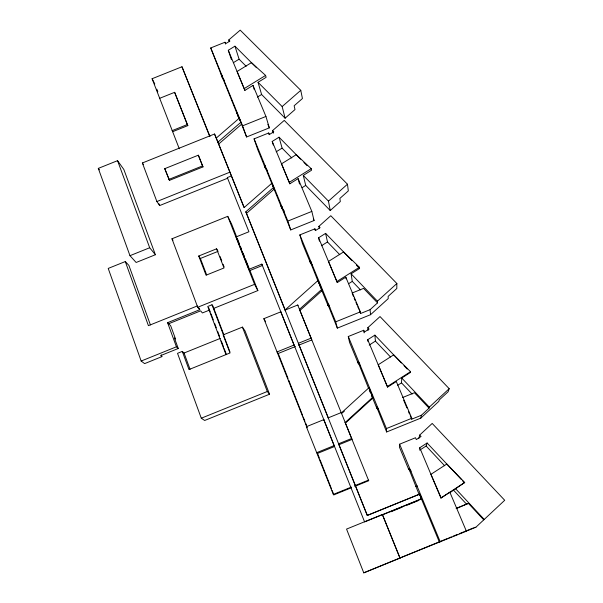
<?xml version="1.0" encoding="UTF-8"?>
<svg xmlns="http://www.w3.org/2000/svg" width="603" height="603" viewBox="0 0 603 603"><rect width="100%" height="100%" fill="white"/><g stroke="black" fill="none" stroke-linecap="round" stroke-linejoin="round"><path stroke-width="0.9" d="M319.251 228.138L318.844 226.389L330.791 215.731L396.864 283.508L396.804 288.505L388.151 296.367L388.204 298.643L370.566 314.691L337.341 328.122L327.414 303.301L329.291 305.344M412.128 394.076L401.508 382.852L401.741 378.036L410.447 372.45L410.522 371.682L393.691 354.865L378.209 364.77L387.578 387.118L396.299 381.526L411.811 418.271L411.683 419.191L421.414 415.248L429.057 408.141L429.313 407.138L449.19 388.679L380.026 316.575L367.807 327.708L368.116 330.346M461.25 479.408L427.112 442.994L419.741 447.765L440.906 498.04L449.861 492.214L466.398 531.205L465.863 531.318L475.88 527.241L504.703 500.271L432.193 423.434L419.696 435.072L421.045 436.519L416.296 439.587L415.52 437.74L399.616 444.192L399.442 447.162L408.593 469.179L410.417 471.214M408.593 469.179L408.736 468.441L411.186 471.177M378.443 408.811L376.574 406.739L386.636 431.974L420.811 418.113L421.414 415.248M418.942 438.306L419.696 435.072M419.364 449.197L419.741 447.765M419.696 450.17L426.14 446.001L427.112 442.994M449.19 388.679L448.104 391.769L439.255 399.977L438.833 401.357L420.811 418.113M419.394 495.153L408.736 468.441M298.779 345.165L311.811 339.904L297.731 305.005L285.091 310.108L367.272 515.429L419.665 494.128L421.587 498.741L421.18 499.442L420.464 497.724M440.906 498.04L464.709 482.46L446.823 464.009L430.926 474.327L441.125 497.814M449.763 492.802L464.709 482.46M372.82 397.196L345.202 422.499L345.436 423.118L372.925 397.942L368.915 387.774L341.351 412.972L341.2 412.595L328.198 417.864L328.379 418.226M342.293 413.01L344.351 411.125M370.069 309.671L377.546 302.872L377.433 301.168L351.104 273.822L359.592 268.456L359.441 267.265L343.582 251.926L328.484 261.446L337.296 282.551L345.798 277.176L360.383 311.857L360.609 313.492L370.069 309.671L370.566 314.691M377.433 301.168L396.864 283.508M321.806 289.304L299.465 309.316L299.917 310.462L322.153 290.54L318.143 280.418L285.076 309.98L245.805 211.819L273.634 187.405L271.908 183.206L244.109 207.568L214.54 134.002L142.376 162.976L156.878 201.53L159.644 205.563L227.617 178.232L227.323 177.576L231.446 175.925M282.204 206.874L280.945 205.525L290.729 229.947L314.057 220.54L311.834 211.412L298.108 178.624L289.817 183.794L281.518 163.835L296.239 154.677L311.216 168.667L311.555 170.234L303.279 175.398L305.713 185.415L330.233 210.53L340.333 201.523L339.858 198.447L348.323 190.91L347.471 184.217L284.254 120.404L272.564 130.617L273.31 133.173M330.233 210.53L328.462 201.131L347.471 184.217M284.902 309.377L246.499 213.387L274.192 189.086L273.634 187.405M244.109 207.424L216.296 138.049L239.21 118.248L246.597 136.979L269.322 127.859L265.938 116.454L252.989 85.407L244.901 90.39L237.077 71.478L251.443 62.652L265.599 75.42L266.119 77.327L258.039 82.302L261.596 94.49L285.106 118.203L295.003 109.558L294.143 105.766L302.435 98.53L300.769 90.322L240.198 30.15L228.756 39.964L229.321 41.713M285.106 118.203L282.159 106.55L300.769 90.322M363.767 572.85L400 558.092L382.392 514.51L346.552 529.087L363.767 572.85L447.049 538.667M217.924 142.135L240.861 122.288M218.731 143.989L241.562 124.233M387.548 386.417L410.522 371.682M397.731 385.272L401.508 382.852M367.913 341.388L367.702 339.715L374.885 335.14L401.425 362.983M369.209 345.059L375.413 341.102L374.885 335.14M337.054 281.413L359.441 267.265M348.594 283.719L352.28 281.39L351.104 273.822M319.432 241.17L318.603 237.778L325.612 233.376L351.903 260.519M321.422 245.768L327.474 241.961L325.612 233.376M302.118 187.661L305.713 185.415M289.38 182.279L311.216 168.667M273.287 145.044L272.209 141.441L279.038 137.205L300.709 159.215M276.182 151.798L282.098 148.127L279.038 137.205M244.298 88.535L265.599 75.42M257.383 97.091L261.596 94.49M231.439 59.72L228.288 50.26L234.959 46.175L256.546 67.755M233.308 62.712L239.082 59.177L234.959 46.175M456.448 508.517L468.388 503.369L483.704 519.801M367.272 515.429L419.665 494.128M421.587 498.741L364.604 521.912L261.83 264.129L248.986 269.307L236.195 236.881L248.926 231.756L227.323 177.576M400 558.092L382.498 514.826L421.444 498.99M390.819 511.789L402.095 507.206M407.304 505.088L418.58 500.505M456.124 508.359L468.388 503.369M448.79 537.959L451.398 536.896M453.139 536.188L457.496 534.416M459.237 533.708L473.167 528.04M399.94 557.986L466.398 531.205M201.289 418.211L267.31 391.498L269.533 394.226L204.673 420.472L201.289 418.211L177.523 353.32L182.294 351.398L184.058 353.026L190.058 369.33M351.27 487.789L333.851 494.859L333.331 494.407L306.354 426.713L323.781 419.658L323.977 420.012M402.548 397.55L414.457 392.726L429.057 408.141M316.583 452.71L334.122 445.594L334.59 446.386M341.2 412.595L351.662 438.479L338.569 443.793L367.4 515.595M317.246 453.516L334.635 446.469M338.984 444.705L352.024 439.414L351.662 438.479M386.636 431.974L386.433 428.567L411.811 418.271M333.331 494.407L351.33 487.096M354.76 485.701L368.478 480.131L368.697 480.712L354.76 486.372M415.829 486.568L417.359 485.95M155.393 254.73L136.135 262.478L129.977 255.68L98.297 168.395L117.547 160.669L123.841 169.473L155.393 254.73L149.695 247.75L117.547 160.669M198.734 256.011L216.575 248.828L218.075 251.345L200.384 258.476L198.734 256.011L206.068 275.202L223.999 267.973L216.575 248.828M290.729 229.947L287.85 221.075L311.834 211.412M312.362 265.094L310.53 263.112L302.412 243.431L299.849 234.899L314.879 228.846L315.565 230.489L320.072 227.655L318.844 226.389M248.986 269.307L249.672 270.626L262.456 265.471L261.83 264.129M197.309 305.94L148.421 325.665L125.281 261.559L108.216 268.425L141.155 361.046L144.637 363.609L161.89 356.644L161.25 354.888M236.783 237.175L231.605 224.045L227.73 216.341L171.961 238.788L197.731 307.259L254.556 284.345L257.858 290.578L213.658 308.412M161.89 356.644L160.632 355.612L178.262 348.496L176.423 346.808L167.581 322.68L199.736 309.708L199.118 308.065M223.894 334.906L212.859 305.925L211.992 304.764L207.749 306.482L225.967 354.526M168.659 323.751L200.663 310.846L202.389 312.957L209.324 310.161M141.155 361.046L176.423 346.808M269.533 394.226L245.037 330.911L242.421 327.112L223.148 334.899L230.022 352.974L188.973 369.564L182.294 351.398M306.354 426.713L307.108 427.746L263.865 318.678L280.802 311.841L281.111 312.482M184.058 353.026L220.306 338.389M352.024 293.058L363.594 288.385L377.546 302.872M337.341 328.122L335.72 321.829L360.383 311.857M276.958 351.964L294.038 345.052L294.799 346.589M311.118 338.147L298.372 343.303L328.356 417.992M277.938 353.599L295.312 346.574M359.991 365.23L358.174 363.225L349.559 342.421L348.285 336.512L363.737 330.263L364.468 332.004L369.096 329.057L367.807 327.708M159.569 98.357L174.636 92.319L187.827 125.605L172.654 131.695L152.092 78.729L181.978 66.76L209.927 136.346M172.104 130.655L187.314 124.55L187.827 125.605M246.597 136.979L242.594 125.831L265.938 116.454M164.77 168.667L198.304 155.197L198.802 156.192L203.007 166.888L169.458 180.365L164.77 168.667L169.458 180.365M267.287 170.34L265.448 168.373L257.783 149.717L254.074 138.863L268.689 132.992L269.337 134.544L273.747 131.816L272.564 130.617M168.878 179.423L202.518 165.908L203.007 166.888M156.878 201.53L229.818 172.209M129.977 255.68L149.695 247.75M224.58 80.546L222.718 78.586L210.733 47.946L224.972 42.248L225.582 43.725L229.886 41.094L228.756 39.964M474.033 527.678L475.88 527.241M167.581 322.68L170.679 325.756L175.563 339.059L174.388 337.936L178.262 348.496M239.082 59.177L246.152 66.262M258.039 82.302L282.159 106.55M303.897 162.456L307.085 165.697M282.098 148.127L291.762 157.971M303.279 175.398L328.462 201.131M356.388 265.154L359.592 268.456M327.474 241.961L339.775 254.692M352.28 281.39L360.458 289.892M222.718 78.586L221.256 74.584L222.515 75.903M404.002 365.689L407.229 369.074M375.413 341.102L390.54 356.991M221.256 74.584L238.291 116.673L239.557 118.015M401.741 378.036L429.313 407.138M125.281 261.559L128.884 265.395L150.411 324.904M265.448 168.373L264.325 165.056L265.561 166.375M462.509 480.742L464.385 482.754M426.14 446.001L444.63 465.742M455.446 488.573L484.375 519.605M264.325 165.056L281.933 208.525L284.435 211.208M453.637 490.284L466.722 504.334M310.53 263.112L309.784 260.556L311.63 262.554M321.58 289.907L328.009 305.502L329.871 307.53M358.174 363.225L357.843 361.521L359.682 363.541M371.742 395.998L376.732 408.043L378.586 410.1M197.731 307.259L199.736 309.708M98.297 168.395L99.42 169.835M171.961 238.788L172.993 240.228M142.376 162.976L143.348 164.453M263.865 318.678L265.576 321.693M152.092 78.729L154.79 83.96M236.195 236.881L249.672 270.626M285.091 310.108L285.385 310.756M245.805 211.819L246.499 213.387M214.54 134.002L216.296 138.049M403.641 400.151L406.935 407.937M408.397 411.404L409.49 413.997M410.221 415.731L411.683 419.191M352.378 293.91L353.456 296.465M354.172 298.168L355.242 300.724M355.958 302.427L357.036 304.982M357.752 306.686L358.823 309.241M359.539 310.937L360.609 313.492M367.702 339.715L387.578 387.118M313.334 218.814L314.057 220.54M318.603 237.778L337.296 282.551M267.875 124.391L269.322 127.859M399.616 444.192L440.258 541.856M419.537 494.4L439.316 541.954M272.209 141.441L289.817 183.794M348.285 336.512L386.433 428.567M357.843 361.521L368.539 388.257M372.925 397.942L368.915 387.774M369.247 389.975L370.317 392.553M228.288 50.26L244.901 90.39M299.849 234.899L335.72 321.829M309.784 260.556L319.077 283.847M318.836 282.498L322.153 290.54M319.794 285.581L320.864 288.181M254.074 138.863L287.85 221.075M274.192 189.086L271.908 183.206M210.733 47.946L242.594 125.831M300.015 310.733L341.298 412.874M345.097 422.311L368.697 480.712M280.802 311.841L294.038 345.052M323.781 419.658L334.122 445.594M181.978 66.76L209.746 136.474M297.731 305.005L297.988 305.668M237.476 238.931L239.203 243.303M240.582 246.808L241.622 249.431M243.001 252.936L244.388 256.433M245.421 259.064L248.881 267.815M249.567 269.571L257.858 290.578M227.73 216.341L254.556 284.345M278.058 353.079L288.046 378.458M288.739 380.207L302.51 415.218M303.203 416.967L304.922 421.346M305.608 423.095L306.641 425.718M317.668 453.727L319.386 458.099M320.072 459.855L331.439 488.739M332.132 490.488L333.851 494.859M174.636 92.319L187.314 124.55M198.304 155.197L202.518 165.908M156.825 89.191L157.835 91.807M172.654 131.695L179.295 148.805M220.08 256.531L221.761 260.85M223.095 264.302L224.105 266.895M242.421 327.112L267.31 391.498M200.384 258.476L206.671 274.923M211.992 304.764L223.419 334.786M223.743 335.645L229.947 351.948M208.63 307.628L210.304 312.022M210.967 313.779L213.304 319.929M214.638 323.449L216.304 327.844M217.638 331.356L219.635 336.632M221.278 340.951L223.547 346.929M224.195 348.64L226.464 354.617M158.996 203.829L159.644 205.563M239.21 118.248L239.919 120.208L236.949 112.957L238.291 116.673M224.972 42.248L225.56 43.989M280.945 205.525L281.933 208.525M252.989 85.407L254.308 89.734M268.689 132.992L269.202 134.68M318.143 280.418L318.505 281.699M327.414 303.301L328.009 305.502M298.108 178.624L299.51 184.043M314.879 228.846L315.309 230.587M345.798 277.176L346.092 278.835M363.737 330.263L364.099 332.871M376.574 406.739L376.732 408.043"/></g></svg>
